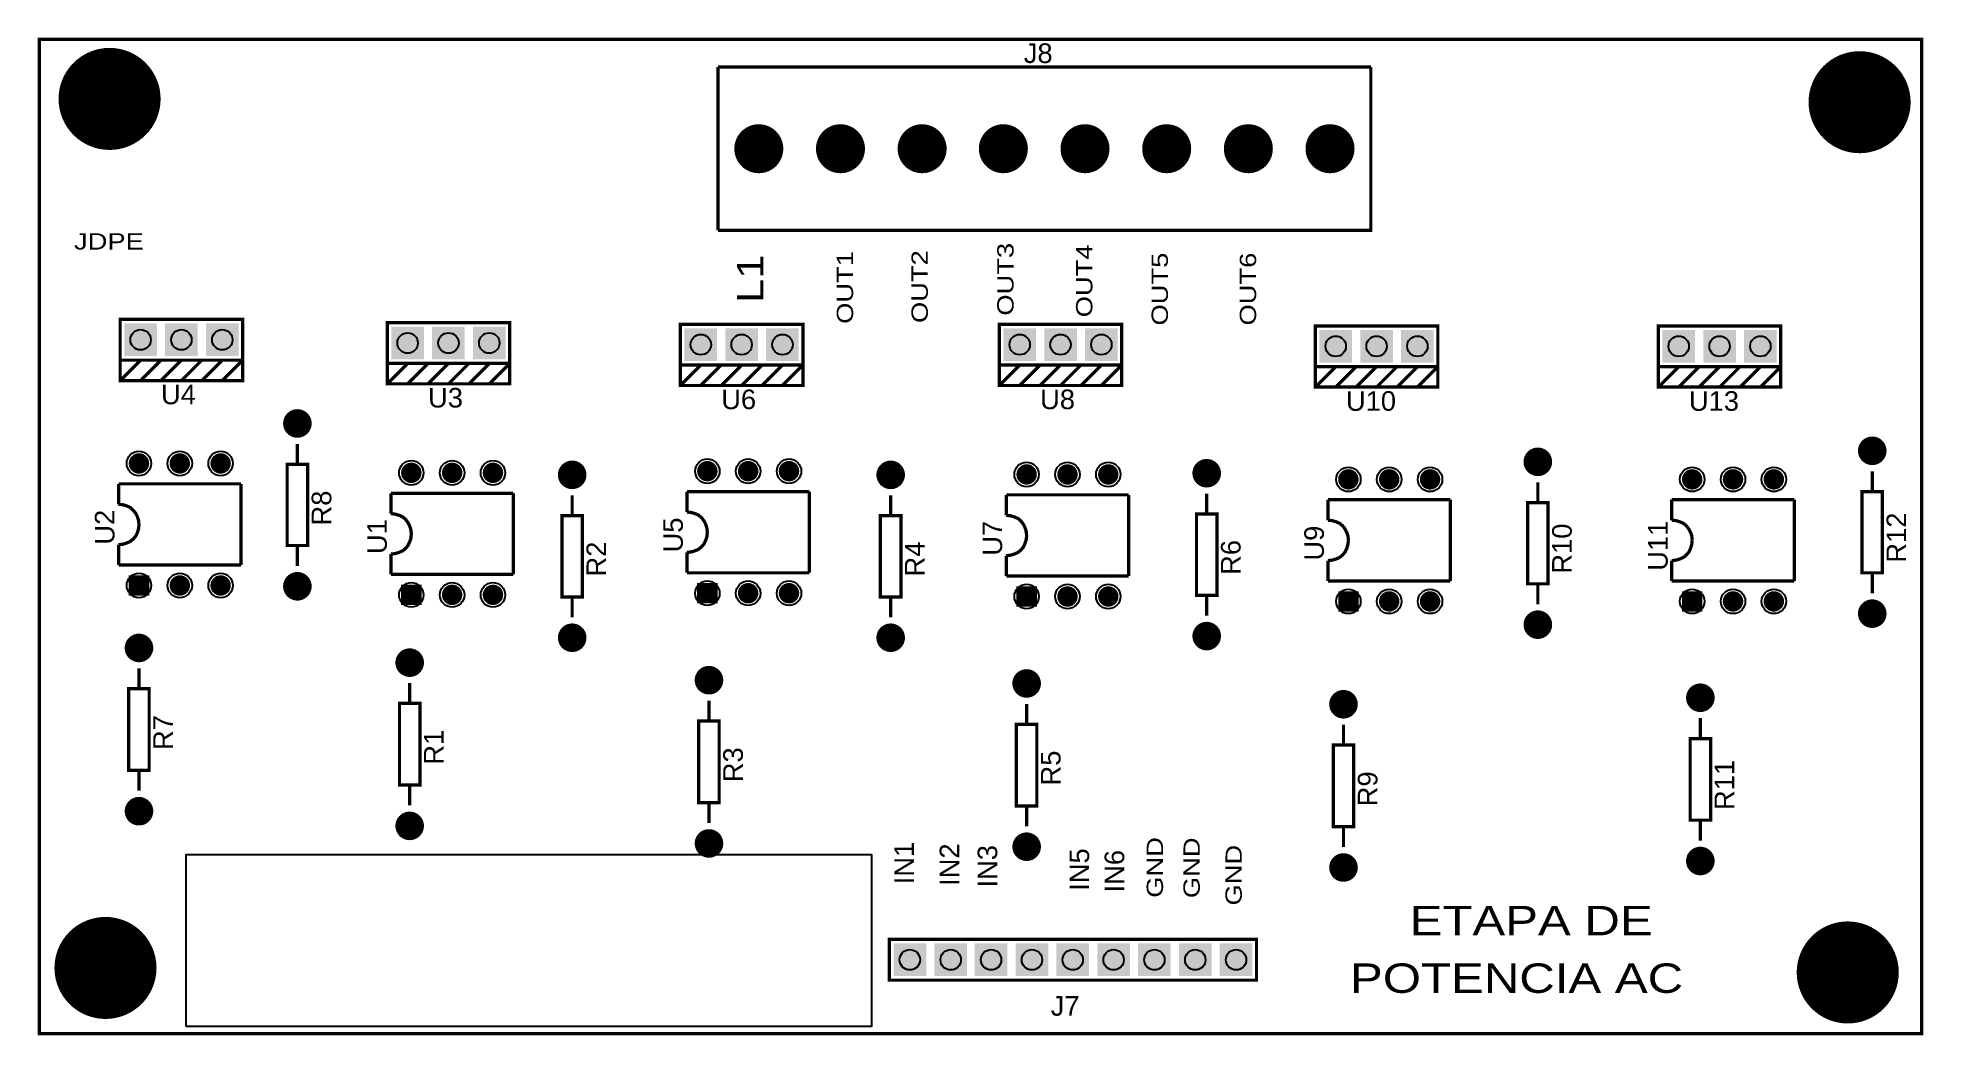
# Model space of a CAD drawing. Extents: x -2.31 to 2.31, y -1.22 to 1.22.
import ezdxf

# ---------------------------------------------------------------- set-up
doc = ezdxf.new("R2010")
doc.units = 0
doc.layers.get('0').update_dxf_attribs({"linetype": 'CONTINUOUS'})

# ---------------------------------------------------------------- blocks, each defined once
blk = doc.blocks.new('EPAD')
at = {"const_width": 0.5}
blk.add_lwpolyline([(-0.25, 0, 1), (0.25, 0, 1)], format="xyb", close=True, dxfattribs=at)
blk = doc.blocks.new('RPAD')
blk.add_trace([(-0.5, -0.5), (-0.5, 0.5), (0.5, -0.5), (0.5, 0.5)])

msp = doc.modelspace()

# ---------------------------------------------------------------- linework, layer by layer
at = {"const_width": 0.008}
for points in [[(-2.305, -1.218), (2.305, -1.218), (2.305, 1.218), (-2.305, 1.218), (-2.305, -1.218)], [(-0.643, 1.15), (-0.643, 0.75)], [(0.956, 1.15), (0.956, 0.75), (-0.643, 0.75)], [(-0.643, 1.15), (0.956, 1.15)], [(-2.107, 0.432), (-1.807, 0.432), (-1.807, 0.532), (-2.107, 0.532), (-2.107, 0.432)], [(-1.453, 0.424), (-1.153, 0.424), (-1.153, 0.524), (-1.453, 0.524), (-1.453, 0.424)], [(-0.735, 0.42), (-0.435, 0.42), (-0.435, 0.52), (-0.735, 0.52), (-0.735, 0.42)], [(0.046, 0.42), (0.346, 0.42), (0.346, 0.52), (0.046, 0.52), (0.046, 0.42)], [(0.82, 0.416), (1.12, 0.416), (1.12, 0.516), (0.82, 0.516), (0.82, 0.416)], [(1.66, 0.416), (1.96, 0.416), (1.96, 0.516), (1.66, 0.516), (1.66, 0.416)], [(-1.807, 0.432), (-1.807, 0.382), (-2.107, 0.382), (-2.107, 0.432)], [(-2.057, 0.432), (-2.107, 0.382)], [(-2.007, 0.432), (-2.057, 0.382)], [(-1.957, 0.432), (-2.007, 0.382)], [(-1.907, 0.432), (-1.957, 0.382)], [(-1.857, 0.432), (-1.907, 0.382)], [(-1.807, 0.432), (-1.857, 0.382)], [(-1.153, 0.424), (-1.153, 0.374), (-1.453, 0.374), (-1.453, 0.424)], [(-1.403, 0.424), (-1.453, 0.374)], [(-1.353, 0.424), (-1.403, 0.374)], [(-1.303, 0.424), (-1.353, 0.374)], [(-1.253, 0.424), (-1.303, 0.374)], [(-1.203, 0.424), (-1.253, 0.374)], [(-1.153, 0.424), (-1.203, 0.374)], [(-0.435, 0.42), (-0.435, 0.37), (-0.735, 0.37), (-0.735, 0.42)], [(-0.685, 0.42), (-0.735, 0.37)], [(-0.635, 0.42), (-0.685, 0.37)], [(-0.585, 0.42), (-0.635, 0.37)], [(-0.535, 0.42), (-0.585, 0.37)], [(-0.485, 0.42), (-0.535, 0.37)], [(-0.435, 0.42), (-0.485, 0.37)], [(0.346, 0.42), (0.346, 0.37), (0.046, 0.37), (0.046, 0.42)], [(0.096, 0.42), (0.046, 0.37)], [(0.146, 0.42), (0.096, 0.37)], [(0.196, 0.42), (0.146, 0.37)], [(0.246, 0.42), (0.196, 0.37)], [(0.296, 0.42), (0.246, 0.37)], [(0.346, 0.42), (0.296, 0.37)], [(1.12, 0.416), (1.12, 0.366), (0.82, 0.366), (0.82, 0.416)], [(0.87, 0.416), (0.82, 0.366)], [(0.92, 0.416), (0.87, 0.366)], [(0.97, 0.416), (0.92, 0.366)], [(1.02, 0.416), (0.97, 0.366)], [(1.07, 0.416), (1.02, 0.366)], [(1.12, 0.416), (1.07, 0.366)], [(1.96, 0.416), (1.96, 0.366), (1.66, 0.366), (1.66, 0.416)], [(1.71, 0.416), (1.66, 0.366)], [(1.76, 0.416), (1.71, 0.366)], [(1.81, 0.416), (1.76, 0.366)], [(1.86, 0.416), (1.81, 0.366)], [(1.91, 0.416), (1.86, 0.366)], [(1.96, 0.416), (1.91, 0.366)], [(-1.673, 0.227), (-1.673, 0.177)], [(-1.698, -0.022), (-1.648, -0.022), (-1.648, 0.177), (-1.698, 0.177), (-1.698, -0.022)], [(2.184, 0.16), (2.184, 0.11)], [(-2.111, 0.079), (-2.111, 0.129)], [(-2.111, 0.129), (-1.811, 0.129)], [(-1.811, -0.07), (-1.811, 0.129)], [(-1.444, 0.056), (-1.444, 0.106)], [(-1.444, 0.106), (-1.144, 0.106)], [(-1.144, -0.093), (-1.144, 0.106)], [(-1, 0.101), (-1, 0.051)], [(-0.719, 0.06), (-0.719, 0.11)], [(-0.719, 0.11), (-0.419, 0.11)], [(-0.419, -0.089), (-0.419, 0.11)], [(-0.22, 0.101), (-0.22, 0.051)], [(0.063, 0.052), (0.063, 0.102)], [(0.063, 0.102), (0.363, 0.102)], [(0.363, -0.097), (0.363, 0.102)], [(0.554, 0.105), (0.554, 0.055)], [(0.851, 0.04), (0.851, 0.09)], [(0.851, 0.09), (1.151, 0.09)], [(1.151, -0.109), (1.151, 0.09)], [(1.365, 0.133), (1.365, 0.083)], [(1.693, 0.04), (1.693, 0.09)], [(1.693, 0.09), (1.993, 0.09)], [(1.993, -0.109), (1.993, 0.09)], [(2.159, -0.089), (2.209, -0.089), (2.209, 0.11), (2.159, 0.11), (2.159, -0.089)], [(-2.061, 0.029), (-2.062, 0.039), (-2.065, 0.049), (-2.069, 0.057), (-2.075, 0.064), (-2.082, 0.071), (-2.091, 0.075), (-2.101, 0.078), (-2.111, 0.079)], [(-1.394, 0.006), (-1.395, 0.016), (-1.398, 0.026), (-1.402, 0.034), (-1.408, 0.042), (-1.415, 0.048), (-1.424, 0.052), (-1.434, 0.055), (-1.444, 0.056)], [(-1.025, -0.148), (-0.975, -0.148), (-0.975, 0.051), (-1.025, 0.051), (-1.025, -0.148)], [(-0.669, 0.01), (-0.67, 0.02), (-0.673, 0.03), (-0.677, 0.038), (-0.683, 0.046), (-0.69, 0.052), (-0.699, 0.056), (-0.709, 0.059), (-0.719, 0.06)], [(-0.245, -0.148), (-0.195, -0.148), (-0.195, 0.051), (-0.245, 0.051), (-0.245, -0.148)], [(0.113, 0.002), (0.112, 0.012), (0.109, 0.022), (0.105, 0.03), (0.099, 0.038), (0.092, 0.044), (0.083, 0.048), (0.073, 0.051), (0.063, 0.052)], [(0.529, -0.144), (0.579, -0.144), (0.579, 0.055), (0.529, 0.055), (0.529, -0.144)], [(1.34, -0.116), (1.39, -0.116), (1.39, 0.083), (1.34, 0.083), (1.34, -0.116)], [(-2.061, 0.029), (-2.062, 0.019), (-2.065, 0.009), (-2.069, 0.001), (-2.075, -0.006), (-2.082, -0.012), (-2.091, -0.016), (-2.101, -0.019), (-2.111, -0.02)], [(-1.394, 0.006), (-1.395, -0.004), (-1.398, -0.013), (-1.402, -0.022), (-1.408, -0.029), (-1.415, -0.035), (-1.424, -0.039), (-1.434, -0.042), (-1.444, -0.043)], [(-0.669, 0.01), (-0.67, 0), (-0.673, -0.009), (-0.677, -0.018), (-0.683, -0.025), (-0.69, -0.031), (-0.699, -0.035), (-0.709, -0.038), (-0.719, -0.039)], [(0.113, 0.002), (0.112, -0.008), (0.109, -0.017), (0.105, -0.026), (0.099, -0.033), (0.092, -0.039), (0.083, -0.043), (0.073, -0.046), (0.063, -0.047)], [(0.901, -0.009), (0.9, 0.001), (0.897, 0.01), (0.893, 0.018), (0.887, 0.026), (0.88, 0.032), (0.871, 0.036), (0.861, 0.039), (0.851, 0.04)], [(1.743, -0.009), (1.742, 0.001), (1.739, 0.01), (1.735, 0.018), (1.729, 0.026), (1.722, 0.032), (1.713, 0.036), (1.703, 0.039), (1.693, 0.04)], [(-2.111, -0.07), (-2.111, -0.02)], [(-1.673, -0.022), (-1.673, -0.072)], [(-1.444, -0.093), (-1.444, -0.043)], [(-0.719, -0.089), (-0.719, -0.039)], [(0.063, -0.097), (0.063, -0.047)], [(0.901, -0.009), (0.9, -0.019), (0.897, -0.029), (0.893, -0.038), (0.887, -0.045), (0.88, -0.051), (0.871, -0.055), (0.861, -0.058), (0.851, -0.059)], [(1.743, -0.009), (1.742, -0.019), (1.739, -0.029), (1.735, -0.038), (1.729, -0.045), (1.722, -0.051), (1.713, -0.055), (1.703, -0.058), (1.693, -0.059)], [(-2.111, -0.07), (-1.811, -0.07)], [(-1.444, -0.093), (-1.144, -0.093)], [(-0.719, -0.089), (-0.419, -0.089)], [(0.851, -0.109), (0.851, -0.059)], [(1.693, -0.109), (1.693, -0.059)], [(2.184, -0.089), (2.184, -0.139)], [(0.063, -0.097), (0.363, -0.097)], [(0.851, -0.109), (1.151, -0.109)], [(1.365, -0.116), (1.365, -0.166)], [(1.693, -0.109), (1.993, -0.109)], [(-1, -0.148), (-1, -0.198)], [(-0.22, -0.148), (-0.22, -0.198)], [(0.554, -0.144), (0.554, -0.194)], [(-2.061, -0.323), (-2.061, -0.373)], [(-2.086, -0.573), (-2.036, -0.573), (-2.036, -0.373), (-2.086, -0.373), (-2.086, -0.573)], [(-1.398, -0.359), (-1.398, -0.409)], [(-1.423, -0.609), (-1.373, -0.609), (-1.373, -0.409), (-1.423, -0.409), (-1.423, -0.609)], [(-0.665, -0.402), (-0.665, -0.452)], [(0.113, -0.41), (0.113, -0.46)], [(-0.69, -0.652), (-0.64, -0.652), (-0.64, -0.452), (-0.69, -0.452), (-0.69, -0.652)], [(0.088, -0.66), (0.138, -0.66), (0.138, -0.46), (0.088, -0.46), (0.088, -0.66)], [(0.889, -0.461), (0.889, -0.511)], [(1.763, -0.445), (1.763, -0.495)], [(0.864, -0.711), (0.914, -0.711), (0.914, -0.511), (0.864, -0.511), (0.864, -0.711)], [(1.738, -0.695), (1.788, -0.695), (1.788, -0.495), (1.738, -0.495), (1.738, -0.695)], [(-2.061, -0.573), (-2.061, -0.623)], [(-1.398, -0.609), (-1.398, -0.659)], [(-0.665, -0.652), (-0.665, -0.702)], [(0.113, -0.66), (0.113, -0.71)], [(1.763, -0.695), (1.763, -0.745)], [(0.889, -0.711), (0.889, -0.761)], [(-0.223, -1.087), (0.676, -1.087), (0.676, -0.987), (-0.223, -0.987), (-0.223, -1.087)]]:
    msp.add_lwpolyline(points, dxfattribs=at)
msp.add_lwpolyline([(-1.946, -1.2), (-0.266, -1.2), (-0.266, -0.78), (-1.946, -0.78), (-1.946, -1.2)])
for centre, radius in [((-2.133, 1.072), 0.03), ((2.153, 1.064), 0.03), ((-0.543, 0.95), 0.03), ((-0.343, 0.95), 0.03), ((-0.143, 0.95), 0.03), ((0.056, 0.95), 0.03), ((0.256, 0.95), 0.03), ((0.456, 0.95), 0.03), ((0.656, 0.95), 0.03), ((0.856, 0.95), 0.03), ((-2.057, 0.482), 0.025), ((-1.957, 0.482), 0.025), ((-1.857, 0.482), 0.025), ((-1.403, 0.474), 0.025), ((-1.303, 0.474), 0.025), ((-1.203, 0.474), 0.025), ((-0.685, 0.47), 0.025), ((-0.585, 0.47), 0.025), ((-0.485, 0.47), 0.025), ((0.096, 0.47), 0.025), ((0.196, 0.47), 0.025), ((0.296, 0.47), 0.025), ((0.87, 0.466), 0.025), ((0.97, 0.466), 0.025), ((1.07, 0.466), 0.025), ((1.71, 0.466), 0.025), ((1.81, 0.466), 0.025), ((1.91, 0.466), 0.025), ((-1.673, 0.277), 0.025), ((2.184, 0.21), 0.025), ((-2.061, 0.179), 0.03), ((-1.961, 0.179), 0.03), ((-1.861, 0.179), 0.03), ((-1.394, 0.156), 0.03), ((-1.294, 0.156), 0.03), ((-1.194, 0.156), 0.03), ((-0.669, 0.16), 0.03), ((-0.569, 0.16), 0.03), ((-0.469, 0.16), 0.03), ((1.365, 0.183), 0.025), ((-1, 0.151), 0.025), ((-0.22, 0.151), 0.025), ((0.113, 0.152), 0.03), ((0.213, 0.152), 0.03), ((0.313, 0.152), 0.03), ((0.554, 0.155), 0.025), ((0.901, 0.14), 0.03), ((1.001, 0.14), 0.03), ((1.101, 0.14), 0.03), ((1.743, 0.14), 0.03), ((1.843, 0.14), 0.03), ((1.943, 0.14), 0.03), ((-2.061, -0.12), 0.03), ((-1.961, -0.12), 0.03), ((-1.861, -0.12), 0.03), ((-1.673, -0.122), 0.025), ((-1.394, -0.143), 0.03), ((-1.294, -0.143), 0.03), ((-1.194, -0.143), 0.03), ((-0.669, -0.139), 0.03), ((-0.569, -0.139), 0.03), ((-0.469, -0.139), 0.03), ((0.113, -0.147), 0.03), ((0.213, -0.147), 0.03), ((0.313, -0.147), 0.03), ((0.901, -0.159), 0.03), ((1.001, -0.159), 0.03), ((1.101, -0.159), 0.03), ((1.743, -0.159), 0.03), ((1.843, -0.159), 0.03), ((1.943, -0.159), 0.03), ((2.184, -0.189), 0.025), ((-1, -0.248), 0.025), ((-0.22, -0.248), 0.025), ((0.554, -0.244), 0.025), ((1.365, -0.216), 0.025), ((-2.061, -0.273), 0.025), ((-1.398, -0.309), 0.025), ((-0.665, -0.352), 0.025), ((0.113, -0.36), 0.025), ((0.889, -0.411), 0.025), ((1.763, -0.395), 0.025), ((-2.061, -0.673), 0.025), ((-1.398, -0.709), 0.025), ((-0.665, -0.752), 0.025), ((0.113, -0.76), 0.025), ((1.763, -0.795), 0.025), ((0.889, -0.811), 0.025), ((-0.173, -1.037), 0.025), ((-0.073, -1.037), 0.025), ((0.026, -1.037), 0.025), ((0.126, -1.037), 0.025), ((0.226, -1.037), 0.025), ((0.326, -1.037), 0.025), ((0.426, -1.037), 0.025), ((0.526, -1.037), 0.025), ((0.626, -1.037), 0.025), ((-2.143, -1.057), 0.03), ((2.124, -1.068), 0.03)]:
    msp.add_circle(centre, radius)

# ---------------------------------------------------------------- block references
for name, p, xscale, yscale in [('EPAD', (-2.133, 1.072), 0.25, 0.25), ('EPAD', (2.153, 1.064), 0.25, 0.25), ('EPAD', (-0.543, 0.95), 0.12, 0.12), ('EPAD', (-0.343, 0.95), 0.12, 0.12), ('EPAD', (-0.143, 0.95), 0.12, 0.12), ('EPAD', (0.056, 0.95), 0.12, 0.12), ('EPAD', (0.256, 0.95), 0.12, 0.12), ('EPAD', (0.456, 0.95), 0.12, 0.12), ('EPAD', (0.656, 0.95), 0.12, 0.12), ('EPAD', (0.856, 0.95), 0.12, 0.12), ('EPAD', (-1.673, 0.277), 0.07, 0.07), ('EPAD', (2.184, 0.21), 0.07, 0.07), ('EPAD', (-2.061, 0.179), 0.05, 0.05), ('EPAD', (-1.961, 0.179), 0.05, 0.05), ('EPAD', (-1.861, 0.179), 0.05, 0.05), ('EPAD', (-1, 0.151), 0.07, 0.07), ('EPAD', (-0.669, 0.16), 0.05, 0.05), ('EPAD', (-0.569, 0.16), 0.05, 0.05), ('EPAD', (-0.469, 0.16), 0.05, 0.05), ('EPAD', (-0.22, 0.151), 0.07, 0.07), ('EPAD', (0.554, 0.155), 0.07, 0.07), ('EPAD', (1.365, 0.183), 0.07, 0.07), ('EPAD', (-1.394, 0.156), 0.05, 0.05), ('EPAD', (-1.294, 0.156), 0.05, 0.05), ('EPAD', (-1.194, 0.156), 0.05, 0.05), ('EPAD', (0.113, 0.152), 0.05, 0.05), ('EPAD', (0.213, 0.152), 0.05, 0.05), ('EPAD', (0.313, 0.152), 0.05, 0.05), ('EPAD', (0.901, 0.14), 0.05, 0.05), ('EPAD', (1.001, 0.14), 0.05, 0.05), ('EPAD', (1.101, 0.14), 0.05, 0.05), ('EPAD', (1.743, 0.14), 0.05, 0.05), ('EPAD', (1.843, 0.14), 0.05, 0.05), ('EPAD', (1.943, 0.14), 0.05, 0.05), ('EPAD', (-1.673, -0.122), 0.07, 0.07), ('RPAD', (-2.061, -0.12), 0.05, 0.05), ('EPAD', (-1.961, -0.12), 0.05, 0.05), ('EPAD', (-1.861, -0.12), 0.05, 0.05), ('RPAD', (-1.394, -0.143), 0.05, 0.05), ('EPAD', (-1.294, -0.143), 0.05, 0.05), ('EPAD', (-1.194, -0.143), 0.05, 0.05), ('RPAD', (-0.669, -0.139), 0.05, 0.05), ('EPAD', (-0.569, -0.139), 0.05, 0.05), ('EPAD', (-0.469, -0.139), 0.05, 0.05), ('RPAD', (0.113, -0.147), 0.05, 0.05), ('EPAD', (0.213, -0.147), 0.05, 0.05), ('EPAD', (0.313, -0.147), 0.05, 0.05), ('RPAD', (0.901, -0.159), 0.05, 0.05), ('EPAD', (1.001, -0.159), 0.05, 0.05), ('EPAD', (1.101, -0.159), 0.05, 0.05), ('RPAD', (1.743, -0.159), 0.05, 0.05), ('EPAD', (1.843, -0.159), 0.05, 0.05), ('EPAD', (1.943, -0.159), 0.05, 0.05), ('EPAD', (1.365, -0.216), 0.07, 0.07), ('EPAD', (2.184, -0.189), 0.07, 0.07), ('EPAD', (-1, -0.248), 0.07, 0.07), ('EPAD', (-0.22, -0.248), 0.07, 0.07), ('EPAD', (0.554, -0.244), 0.07, 0.07), ('EPAD', (-2.061, -0.273), 0.07, 0.07), ('EPAD', (-1.398, -0.309), 0.07, 0.07), ('EPAD', (-0.665, -0.352), 0.07, 0.07), ('EPAD', (0.113, -0.36), 0.07, 0.07), ('EPAD', (1.763, -0.395), 0.07, 0.07), ('EPAD', (0.889, -0.411), 0.07, 0.07), ('EPAD', (-2.061, -0.673), 0.07, 0.07), ('EPAD', (-1.398, -0.709), 0.07, 0.07), ('EPAD', (-0.665, -0.752), 0.07, 0.07), ('EPAD', (0.113, -0.76), 0.07, 0.07), ('EPAD', (0.889, -0.811), 0.07, 0.07), ('EPAD', (1.763, -0.795), 0.07, 0.07), ('EPAD', (-2.143, -1.057), 0.25, 0.25), ('EPAD', (2.124, -1.068), 0.25, 0.25), ('RPAD', (-0.173, -1.037), 0.08, 0.08), ('RPAD', (-0.073, -1.037), 0.08, 0.08), ('RPAD', (0.026, -1.037), 0.08, 0.08), ('RPAD', (0.126, -1.037), 0.08, 0.08), ('RPAD', (0.226, -1.037), 0.08, 0.08), ('RPAD', (0.326, -1.037), 0.08, 0.08), ('RPAD', (0.426, -1.037), 0.08, 0.08), ('RPAD', (0.526, -1.037), 0.08, 0.08), ('RPAD', (0.626, -1.037), 0.08, 0.08)]:
    msp.add_blockref(name, p, dxfattribs=dict(xscale=xscale, yscale=yscale))
at = {"xscale": 0.08, "yscale": 0.08, "rotation": 180}
for p in [(-2.057, 0.482), (-1.957, 0.482), (-1.857, 0.482), (-1.403, 0.474), (-1.303, 0.474), (-1.203, 0.474), (-0.685, 0.47), (-0.585, 0.47), (-0.485, 0.47), (0.096, 0.47), (0.196, 0.47), (0.296, 0.47), (0.87, 0.466), (0.97, 0.466), (1.07, 0.466), (1.71, 0.466), (1.81, 0.466), (1.91, 0.466)]:
    msp.add_blockref('RPAD', p, dxfattribs=at)

# ---------------------------------------------------------------- texts
at = {"layer": '12632256'}
for s, height, width, p in [('J8', 0.048, 1.041667, (0.106, 1.16)), ('JDPE', 0.04, 1.25, (-2.22, 0.703)), ('U4', 0.048, 1.041667, (-2.007, 0.324)), ('U3', 0.048, 1.041667, (-1.353, 0.316)), ('U6', 0.048, 1.041667, (-0.635, 0.312)), ('U8', 0.048, 1.041667, (0.146, 0.312)), ('U10', 0.048, 1.041667, (0.895, 0.308)), ('U13', 0.048, 1.041667, (1.735, 0.308)), ('ETAPA DE', 0.072, 1.25, (1.051, -0.977)), ('POTENCIA AC', 0.072, 1.25, (0.905, -1.118)), ('J7', 0.048, 1.041667, (0.172, -1.174))]:
    msp.add_text(s, height=height, dxfattribs=dict(at, width=width)).set_placement(p)
for s, height, width, p in [('OUT1', 0.04, 1.25, (-0.312, 0.521)), ('OUT2', 0.04, 1.25, (-0.129, 0.523)), ('OUT3', 0.04, 1.25, (0.081, 0.541)), ('OUT4', 0.04, 1.25, (0.274, 0.537)), ('L1', 0.064, 1.25, (-0.532, 0.572)), ('OUT5', 0.04, 1.25, (0.459, 0.517)), ('OUT6', 0.04, 1.25, (0.675, 0.517)), ('R8', 0.048, 1.041667, (-1.59, 0.027)), ('U2', 0.048, 1.041667, (-2.121, -0.02)), ('R12', 0.048, 1.041667, (2.267, -0.064)), ('U1', 0.048, 1.041667, (-1.454, -0.043)), ('U5', 0.048, 1.041667, (-0.729, -0.039)), ('U7', 0.048, 1.041667, (0.053, -0.047)), ('U9', 0.048, 1.041667, (0.841, -0.059)), ('R10', 0.048, 1.041667, (1.448, -0.091)), ('U11', 0.048, 1.041667, (1.683, -0.084)), ('R2', 0.048, 1.041667, (-0.917, -0.098)), ('R4', 0.048, 1.041667, (-0.137, -0.098)), ('R6', 0.048, 1.041667, (0.637, -0.094)), ('R7', 0.048, 1.041667, (-1.978, -0.523)), ('R1', 0.048, 1.041667, (-1.315, -0.559)), ('R3', 0.048, 1.041667, (-0.582, -0.602)), ('R5', 0.048, 1.041667, (0.196, -0.61)), ('R11', 0.048, 1.041667, (1.846, -0.67)), ('R9', 0.048, 1.041667, (0.972, -0.661)), ('IN1', 0.048, 1.041667, (-0.163, -0.852)), ('IN2', 0.048, 1.041667, (-0.052, -0.856)), ('IN3', 0.048, 1.041667, (0.041, -0.86)), ('IN5', 0.048, 1.041667, (0.266, -0.868)), ('IN6', 0.048, 1.041667, (0.352, -0.872)), ('GND', 0.04, 1.25, (0.447, -0.885)), ('GND', 0.04, 1.25, (0.537, -0.886)), ('GND', 0.04, 1.25, (0.64, -0.904))]:
    msp.add_text(s, height=height, rotation=90, dxfattribs=dict(at, width=width)).set_placement(p)

doc.saveas('drawing.dxf')
